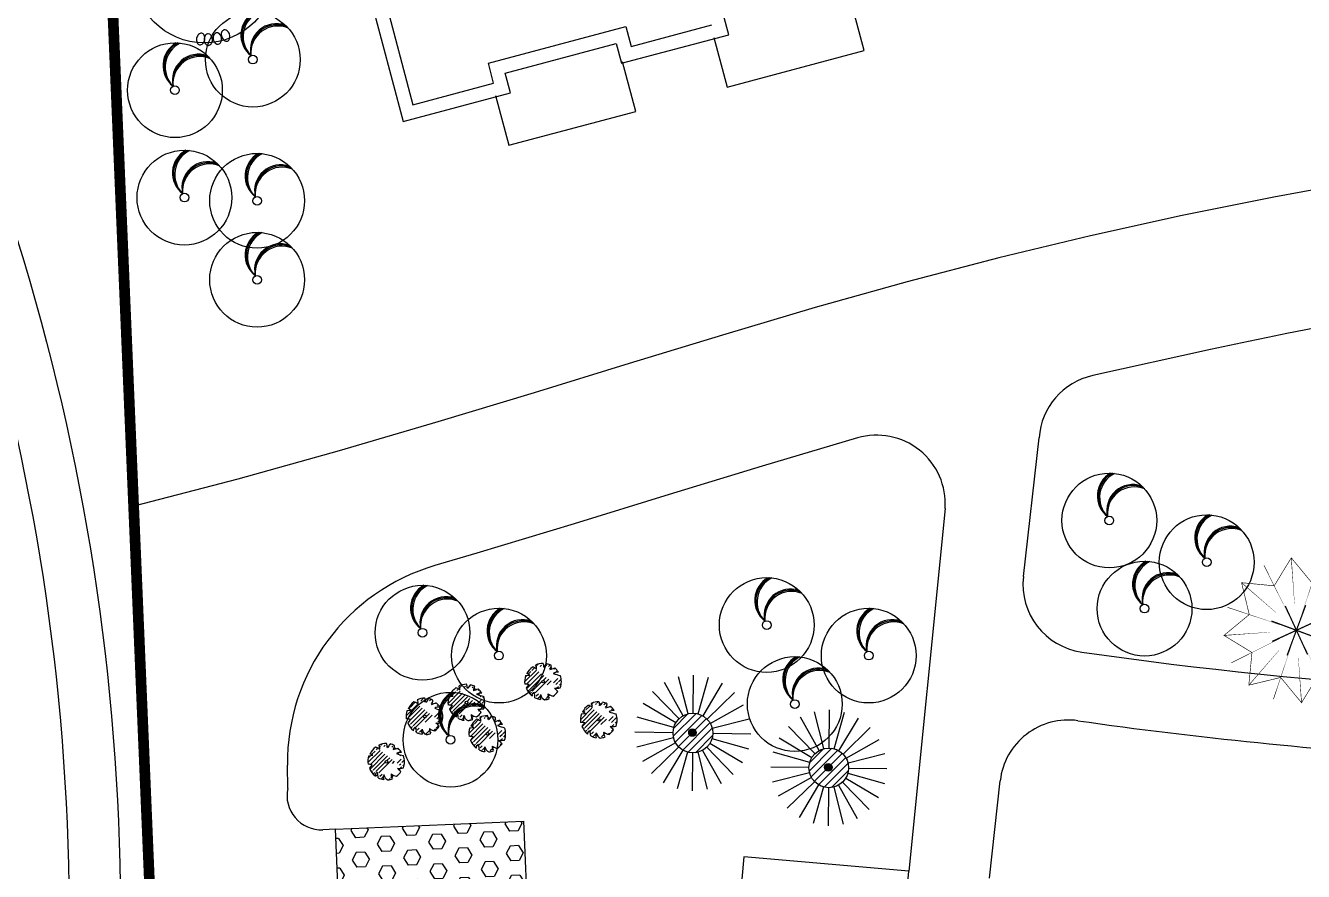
# Model space of a CAD drawing. Extents: x 116619 to 413619, y -387877 to -177877.
# Drawn here: x 141486 to 178821, y -285939 to -261234 of the extents above; entities that cross this region are included whole.
import ezdxf

# ---------------------------------------------------------------- set-up
doc = ezdxf.new("R2010")
doc.units = 0
doc.header["$LTSCALE"] = 35
doc.header["$MEASUREMENT"] = 0
doc.linetypes.add('DASH', pattern=[0.35, 0.25, -0.1])
doc.layers.get('0').update_dxf_attribs({"linetype": 'CONTINUOUS'})
for name, color, linetype in [('BALCONY', 6, 'CONTINUOUS'), ('CHE', 5, 'CONTINUOUS'), ('GUAN1', 22, 'CONTINUOUS'), ('JZ1', 7, 'CONTINUOUS'), ('LAYER1', 160, 'CONTINUOUS'), ('LVHUA', 94, 'CONTINUOUS'), ('YJ1', 7, 'CONTINUOUS'), ('围墙', 252, 'DASH'), ('新路', 21, 'CONTINUOUS'), ('树', 84, 'CONTINUOUS'), ('绿化', 84, 'CONTINUOUS')]:
    doc.layers.add(name, color=color, linetype=linetype)
doc.styles.add('DIM_FONT', font='SIMPLEX.shx', dxfattribs={"width": 0.8})

# ---------------------------------------------------------------- blocks, each defined once
blk = doc.blocks.new('A$C1C107019')
at = {"layer": 'CHE', "color": 84, "ltscale": 2}
for p, q in [((-2.888684370745978, -0.3835656034534622), (-2.900946525638574, -0.3068045988366066)), ((-2.461093010106197, -0.3152601985257206), (-2.473355164998793, -0.238499193908865)), ((-2.227600577680278, -0.4044891616395034), (-2.461114329940756, -0.315206870498514)), ((-2.033558492912562, -0.2469465933136235), (-2.227636101264579, -0.4045342893277848)), ((-2.033501649348182, -0.2469547936689196), (-2.045763804271701, -0.1701937889920373)), ((-1.605910288650193, -0.1786493887666438), (-1.618172443573712, -0.1018883841206843)), ((-1.372417856400716, -0.2678783517967531), (-1.605931608661194, -0.1785960606539447)), ((-1.178375771603896, -0.1103357836291252), (-1.372453379955914, -0.2679234796432866)), ((-1.178318927952205, -0.1103439838825579), (-1.190581082877543, -0.03358297923659848)), ((-3.743923935471685, -0.520168212668068), (-3.860537306158221, -0.6148562736379972)), ((-3.743867092198343, -0.5201764132416429), (-3.756129247121862, -0.4434154085647606)), ((-3.316275731500355, -0.4518710083248152), (-3.328537886423874, -0.3751100036806747)), ((-3.082783298961658, -0.5410999714858917), (-3.316297051222136, -0.4518176803449023)), ((-2.888741214192123, -0.3835574029544659), (-3.082818822542322, -0.5411450989668083)), ((-2.615791317964977, -0.7197096813524695), (-2.809868926313356, -0.8772973773648118)), ((-2.382242042207508, -0.808946844892489), (-2.615755794467987, -0.7196645537533186)), ((-1.760608596656311, -0.5830988716679713), (-1.954686205004691, -0.7406865676784946)), ((-1.915193217675551, -0.9875647551143629), (-1.954629361558545, -0.7406947679610312)), ((-1.527059320927947, -0.6723360350497387), (-1.760573073190244, -0.5830537439069303)), ((-1.487601856977562, -0.9192593502120872), (-1.527038000858738, -0.6723893630605744)), ((-0.9054258754040347, -0.4464880619962059), (-1.099503483756052, -0.6040757580085483)), ((-1.060010496279574, -0.8509539453280013), (-1.09944664016075, -0.6040839581746695)), ((-0.8457621298894082, -0.4692413526827295), (-0.9053903519106825, -0.44644293406418)), ((-3.470974039242719, -0.856320490993312), (-3.665051647594737, -1.013908187005654)), ((-3.625558660525712, -1.260786374685267), (-3.664994804406888, -1.013916387531935)), ((-3.237424763457966, -0.9455576547679811), (-3.470938515718444, -0.8562753636251728)), ((-3.197967299827724, -1.192480969770259), (-3.237403443708899, -0.9456109826187458)), ((-2.770375939071528, -1.124175564898906), (-2.809812082954522, -0.8773055777455738)), ((-2.342841421706908, -1.055861959704998), (-2.536919030057106, -1.213449655717341)), ((-2.342784578433566, -1.055870159971164), (-2.382220722312923, -0.8090001728160132)), ((-1.681700785456997, -1.076793718300905), (-1.915214537715656, -0.9875114271599159)), ((-1.487658700454631, -0.919251150033233), (-1.681736308806649, -1.076838846045575)), ((-0.826518064175616, -0.940182908458155), (-1.060031816436094, -0.8509006173153466)), ((-0.7769576408463763, -0.8999569765928754), (-0.8265535875543719, -0.9402280364065518)), ((-3.392066227985197, -1.350015338006415), (-3.625579980245675, -1.260733046863606)), ((-3.198024143013754, -1.192472769387678), (-3.392101751363953, -1.350060465401839)), ((-2.536883506707454, -1.213404528176397), (-2.770397258966113, -1.124122237035408)), ((-2.069891525507046, -1.39201423807026), (-2.263969133855426, -1.549601934084421)), ((-1.836342249953304, -1.481251401582995), (-2.069856002213783, -1.391969110442005)), ((-1.79688478600292, -1.728174716559806), (-1.836320929885915, -1.481304729404656)), ((-1.214708804254769, -1.255403428429418), (-1.408786412606787, -1.412991124443579)), ((-1.369293425304932, -1.659869311659349), (-1.408729569186107, -1.412999324506018)), ((-0.9811595287028467, -1.344640591711141), (-1.214673280963325, -1.255358300568332)), ((-0.9417020646069432, -1.591563906773445), (-0.9811382084881188, -1.344693919618294)), ((-3.546707692426935, -1.754473021317608), (-3.68706215614111, -1.700809509120518)), ((-3.507250228853081, -2.00139633613253), (-3.546686372734257, -1.754526348977379)), ((-2.925074246753866, -1.528625047740206), (-3.119151855105883, -1.686212743752549)), ((-3.079658868155093, -1.933090931217521), (-3.119095012036269, -1.686220944064189)), ((-2.691524971232866, -1.617862211414831), (-2.925038723493344, -1.528579920272023)), ((-2.652124350557642, -1.864777326109106), (-2.846201958906022, -2.022365022121448)), ((-2.652067507398897, -1.864785526344349), (-2.691503651281892, -1.617915539192836)), ((-2.224476146760935, -1.796480121416607), (-2.263912290640292, -1.549610134263276)), ((-1.990983714480535, -1.885709084821428), (-2.224497466741013, -1.796426793680439)), ((-1.796941629307184, -1.728166516468264), (-1.991019237657383, -1.885754212478787)), ((-1.135800993202793, -1.749098274991411), (-1.369314745463271, -1.659815983852241)), ((-0.9417589080567268, -1.591555706767394), (-1.135836516405107, -1.749143402779737)), ((-3.507307071806281, -2.001388135779052), (-3.623920442640156, -2.096076196850845)), ((-2.846166435672785, -2.022319894724205), (-3.079680187933263, -1.933037603583216)), ((-2.379174454357781, -2.200929604503472), (-2.57325206270616, -2.358517300517633)), ((-2.145625178920454, -2.290166768132622), (-2.379138931180933, -2.200884476993451)), ((-1.523991733105504, -2.06431879480624), (-1.718069341455703, -2.221906490818583)), ((-1.678576354330289, -2.468784678003431), (-1.718012498213284, -2.221914690851918)), ((-1.290442457730023, -2.153555958229845), (-1.523956209990502, -2.064273667090674)), ((-1.250984993632301, -2.400479273104793), (-1.290421137513476, -2.153609285949642)), ((-0.6688090118550463, -1.927707985136294), (-0.862886620205245, -2.085295681148637)), ((-0.8233936329343123, -2.332173868218888), (-0.862829776815488, -2.085303881063737)), ((-0.6091452664277313, -1.95046127598107), (-0.668773488709121, -1.927662857260657)), ((-3.234357175606419, -2.337540414146133), (-3.428434783956618, -2.495128110158475)), ((-3.388941797180451, -2.742006297577973), (-3.428377941061626, -2.495136310424641)), ((-3.000807900172731, -2.426777577964458), (-3.234321652433209, -2.33749528682165)), ((-2.961350436482462, -2.673700892661145), (-3.000786580363638, -2.426830905507813)), ((-2.533759075726266, -2.605395487789792), (-2.573195219609261, -2.358525500638279)), ((-2.300266643418581, -2.694624451371055), (-2.533780395679059, -2.605342160231885)), ((-2.1062245581561, -2.537081882843268), (-2.300302166508118, -2.69466957885561)), ((-2.106167715086485, -2.537090082860232), (-2.145603858967661, -2.290220095708719)), ((-1.445083922169943, -2.558013641541038), (-1.678597674430421, -2.468731350401868)), ((-1.251041836907461, -2.400471073171502), (-1.445119445255841, -2.558058769183845)), ((-0.5899012009776925, -2.42140283164008), (-0.8234149532381707, -2.332120540499091)), ((-0.540340777442907, -2.381176899818456), (-0.5899367240344873, -2.421447959513898)), ((-3.155449364727247, -2.831235261244728), (-3.388963116987725, -2.741952970105558)), ((-2.961407279406558, -2.673692692542318), (-3.155484887756757, -2.831280388552841)), ((-1.833274661958058, -2.873234161210348), (-2.027352270306437, -3.030821857222691)), ((-1.599725386668069, -2.962471324781291), (-1.833239138926729, -2.873189033640301)), ((-1.560267922657658, -3.209394639448874), (-1.599704066540653, -2.962524652297361)), ((-0.9780919407348847, -2.736623351540402), (-1.172169549086902, -2.894211047552744)), ((-1.13267656195967, -3.141089234548417), (-1.172112705840846, -2.894219247395085)), ((-0.7445426654157927, -2.825860514951273), (-0.9780564176762709, -2.736578223808465)), ((-0.7050852012616815, -3.072783829664331), (-0.7445213451428572, -2.825913842511)), ((-3.310090829225373, -3.235692944512266), (-3.450445292795848, -3.182029432373383)), ((-3.27063336550782, -3.482616259023416), (-3.310069509388995, -3.235746271870084)), ((-2.688457383206696, -3.009844970880295), (-2.882534991556895, -3.167432666892637)), ((-2.84304200481165, -3.414310854106589), (-2.882478148692826, -3.167440866955076)), ((-2.454908107974916, -3.099082134654964), (-2.688421860235394, -3.009799843513974)), ((-2.415507487006835, -3.345997249245556), (-2.609585095358852, -3.503584945257899)), ((-2.415450644053635, -3.346005449237055), (-2.45488678793663, -3.099135462083723)), ((-1.987859283413854, -3.277700044305675), (-2.02729542729503, -3.030830057152343)), ((-1.754366851224404, -3.36692900806338), (-1.987880603483063, -3.277646716922391)), ((-1.5603247657873, -3.20938643957561), (-1.75440237413568, -3.366974135589771)), ((-0.8991841299139196, -3.230318198189707), (-1.132697882174398, -3.141035907048717)), ((-0.7051420445059193, -3.072775629905664), (-0.899219652856118, -3.230363325919825)), ((-3.270690208257292, -3.482608058917322), (-3.387303579236686, -3.577296120103711)), ((-2.609549572473043, -3.503539817922501), (-2.843063324733521, -3.414257526779693)), ((-2.142557590837896, -3.682149527614456), (-2.336635199186276, -3.839737223626798)), ((-1.909008315720712, -3.771386691330918), (-2.14252206798119, -3.682104400188109)), ((-1.287374869556515, -3.54553871794451), (-1.481452477908533, -3.703126413955033)), ((-1.441959490985028, -3.950004600894317), (-1.481395634868022, -3.703134613742805)), ((-1.053825594472073, -3.634775881469977), (-1.287339346732551, -3.545493590330807)), ((-1.014368130287039, -3.881699195995679), (-1.053804274168215, -3.634829208840529)), ((-0.432192148276954, -3.408927908258192), (-0.6262697566271527, -3.566515604270535)), ((-0.5867767695890507, -3.813393791107956), (-0.6262129134702263, -3.566523803956443)), ((-0.3725284030242619, -3.431681199237573), (-0.432156625422067, -3.408882780455315)), ((-2.997740312057431, -3.818760337284402), (-3.19181792040763, -3.976348033294926)), ((-3.152324933835189, -4.223226220467041), (-3.191761077716365, -3.976356233313709)), ((-2.76419103697117, -3.907997501190039), (-2.997704789231648, -3.818715210049049)), ((-2.724733573139019, -4.154920815553851), (-2.764169717018376, -3.908050828400519)), ((-2.297142212381004, -4.086615410680679), (-2.336578356263999, -3.839745423527347)), ((-2.063649780218839, -4.175844374596636), (-2.297163532479317, -4.086562083455647)), ((-1.869607694608931, -4.018301805981537), (-2.063685302959129, -4.175889501993879)), ((-1.869550851741224, -4.018310005751118), (-1.908986995622399, -3.771440018599606)), ((-1.208467058968381, -4.039233564739334), (-1.441980811228859, -3.949951273598344)), ((-1.01442497332755, -3.881690996297039), (-1.208502581677749, -4.039278692307562)), ((-0.3532843377179233, -3.902622754878394), (-0.5867980899784015, -3.813340463737404)), ((-0.3037239140394377, -3.862396823114977), (-0.3533198604272911, -3.902667882668538)), ((-2.918832501471115, -4.312455184457576), (-3.152346253731594, -4.223172893316587)), ((-2.724790415886673, -4.154912615651483), (-2.918868024236872, -4.312500311663825)), ((-1.596657798378146, -4.354454084332247), (-1.790735406730164, -4.512041780344589)), ((-1.363108523466508, -4.443691248005052), (-1.596622275728805, -4.354408956864063)), ((-1.323651059312397, -4.690614562339761), (-1.363087203193572, -4.443744575188248)), ((-0.7414750771295076, -4.217843274691404), (-0.9355526854778873, -4.375430970705565)), ((-0.8960596986144083, -4.622309157441123), (-0.9354958424955839, -4.375439170285972)), ((-0.5079258022178692, -4.307080438145931), (-0.7414395544783474, -4.217798147004942)), ((-0.4684683379164198, -4.554003752553399), (-0.5079044817975955, -4.307133765400067)), ((-3.073473965969242, -4.716912867666906), (-3.213828429305067, -4.663249355615335)), ((-3.034016502162558, -4.963836181912484), (-3.073452646043734, -4.716966194760971)), ((-2.451840519659527, -4.491064894016745), (-2.645918128007906, -4.648652590029087)), ((-2.606425141466389, -4.895530776999294), (-2.645861285345745, -4.648660789844143)), ((-2.218291244716966, -4.580302057865993), (-2.451804996977444, -4.491019766725003)), ((-2.178890623428742, -4.827217172369274), (-2.37296823178076, -4.984804868381616)), ((-2.178833780708374, -4.827225372126122), (-2.218269924591368, -4.58035538497279)), ((-1.751242420068593, -4.758919967198381), (-1.790678563949768, -4.512049980045049)), ((-1.517749987966454, -4.84814893127259), (-1.751263740226932, -4.7588666401316)), ((-1.323707902178285, -4.69060636273025), (-1.517785510528483, -4.848194058742592)), ((-0.6625672667141771, -4.711538121415288), (-0.8960810189746553, -4.622255830274298)), ((-0.468525180927827, -4.553995553058485), (-0.6626027892780257, -4.711583249070827)), ((-3.034073344708304, -4.963827982055591), (-3.150686715860502, -5.058516043389318)), ((-2.372932709215092, -4.984759741075322), (-2.606446461475571, -4.895477449932514)), ((-1.905940727228881, -5.163369450765458), (-2.100018335580899, -5.32095714677962)), ((-1.672391452464581, -5.25260661448192), (-1.90590520472324, -5.16332432334093)), ((-1.050758005980242, -5.026758641097331), (-1.244835614328622, -5.184346337107854)), ((-1.205342627639766, -5.431224523785204), (-1.244778771520942, -5.184354536633691)), ((-0.817208731212304, -5.115995804681006), (-1.050722483474601, -5.026713513541836)), ((-0.7777512669417774, -5.362919118886566), (-0.8171874108229531, -5.116049131733234)), ((-0.1955752847279655, -4.890147831412833), (-0.3896528930781642, -5.047735527425175)), ((-0.350159906243789, -5.294613713998842), (-0.3895960501249647, -5.04774372684733)), ((-0.1359115396498964, -4.912901122521362), (-0.1955397622223245, -4.890102703680896)), ((-2.761123448479339, -5.299980260406301), (-2.955201056829537, -5.457567956420462)), ((-2.915708070489927, -5.704446143357927), (-2.955144214371103, -5.457576156206414)), ((-2.527574173742323, -5.389217424341041), (-2.761087926002801, -5.299935133200051)), ((-2.488116709793758, -5.636140738442919), (-2.527552853673114, -5.389270751289587)), ((-2.060525349035743, -5.567835333573385), (-2.099961492918737, -5.320965346418234)), ((-1.827032916989992, -5.657064297749457), (-2.060546669250471, -5.567782006610287)), ((-1.632990831030838, -5.499521729132539), (-1.827068439379218, -5.657109425144881)), ((-1.632933988395962, -5.499529928642005), (-1.672370132277138, -5.252659941490492)), ((-0.9718501957104309, -5.520453487892155), (-1.205363947972728, -5.431171196751166)), ((-0.7778081097785616, -5.362910919448041), (-0.9718857181305793, -5.520498615460383)), ((-0.1166674744599732, -5.383842678091241), (-0.3501812267204514, -5.294560386950252)), ((-0.06710705063596833, -5.343616746371481), (-0.1167029968783027, -5.383887805790437)), ((-2.682215638182242, -5.793675107608578), (-2.915729390442721, -5.704392816467589)), ((-2.488173552281296, -5.636132538804304), (-2.682251160631495, -5.793720234814828))]:
    blk.add_line(p, q, dxfattribs=at)
blk.add_lwpolyline([(-3.017049394009518, -5.895084751264221), (-3.884644559659137, -0.4639450339800533), (-0.9222047138755443, 0.009288692725021974), (-0.05460954822774511, -5.421851024544594)], close=True, dxfattribs=at)
blk = doc.blocks.new('U_B7ENH')
for radius in [1500, 137.499627233306]:
    blk.add_circle((0, 0), radius)
for centre, radius, start, end in [((447.2719736177314, 779.4948573568763), 826.1195642789266, 119.373353582441, 232.2456101213852), ((487.7636441149516, 757.096651881544), 834.4566440402853, 117.6013562728068, 229.1042179160959), ((544.6233809912264, 728.9224824745215), 852.6005496197787, 116.618063149671, 224.9727659142338), ((746.2906156206955, 312.6539231977549), 826.1195642789266, 70.15153792255175, 193.0347361383394), ((763.5049388050429, 269.7013672147223), 834.4566440402853, 67.81089831763747, 189.8933439330501), ((789.7502133433991, 211.9259480139845), 852.6005496197787, 67.22839121263785, 185.761891931188)]:
    blk.add_arc(centre, radius, start, end)
at = {"style": 'DIM_FONT', "width": 0.8, "flags": 9}
for tag in ['YSIZE', 'XSIZE']:
    blk.add_attdef(tag, (0, 0), '', height=0.5, dxfattribs=at)
blk = doc.blocks.new('U_B7RQU')
blk.add_blockref('U_B7ENH', (0, 0))
at = {"width": 0.8, "flags": 9}
for tag in ['YSIZE', 'XSIZE']:
    blk.add_attdef(tag, (0, 0), '', height=0.5, dxfattribs=at)
blk = doc.blocks.new('U_B7ZVJ')
blk.add_blockref('U_B7RQU', (0, 0))
at = {"flags": 9}
for tag in ['YSIZE', 'XSIZE']:
    blk.add_attdef(tag, (0, 0), '', height=0.5, dxfattribs=at)
blk = doc.blocks.new('A$C141A55DA')
at = {"layer": 'GUAN1', "xscale": 0.0009225216, "yscale": 0.0009225216, "zscale": 0.0009225216}
blk.add_blockref('U_B7ZVJ', (1.383772276687523, 1.383787750302872), dxfattribs=at)
blk = doc.blocks.new('U_B4XXC')
for points in [[(1003.787733906674, 1005.714152751907, 0.0713746027972408), (1030.970104964674, 1046.760874501053, 0.08284464075124176), (1042.594126813816, 1087.629651351746, 0.1067532575587119), (1038.503062867414, 1128.034755923551, 0.1332187440838904), (1020.597837288793, 1155.454414118309, 0.1332187440838878), (991.2910987572013, 1170.067758539733, 0.1067532575587263), (950.6839934134787, 1169.457614887673, 0.08284464075123228), (911.4341262856269, 1153.184239833092, 0.0713746027972316), (873.8071767324, 1121.436368565783, 0.07137460279722371), (846.6248056744007, 1080.38964681664, 0.08284464075122727), (835.0007838252586, 1039.520869965942, 0.1067532575587124), (839.0918477716623, 999.1157653941391), (856.9970733502832, 971.696107199381, 0.1332187440838982), (886.3038118818768, 957.0827627779563, 0.1067532575587272), (926.9109172255958, 957.6929064300148, 0.08284464075123676), (966.1607843534493, 973.9662814845997, 0.07137460279723291)], [(-1134.582052350563, 839.2805083071398, 0.0713746027972408), (-1176.219118648552, 865.5496798354397, 0.08284464075124176), (-1217.334657584299, 876.2682274630079, 0.1067532575587119), (-1257.639549748974, 871.2857634876218, 0.1332187440838904), (-1284.657059818406, 852.7793076360413, 0.1332187440838878), (-1298.619563105562, 823.1569636961285, 0.1067532575587263), (-1297.112708875684, 782.5732394953811, 0.08284464075123228), (-1279.976420323717, 743.6923647639032, 0.0713746027972316), (-1247.405254466537, 706.7757855969394, 0.07137460279722371), (-1205.768188168549, 680.5066140686376, 0.08284464075122727), (-1164.652649232799, 669.7880664410732, 0.1067532575587124), (-1124.347757068128, 674.7705304164574), (-1097.330246998692, 693.276986268038, 0.1332187440838982), (-1083.367743711537, 722.8993302079543, 0.1067532575587272), (-1084.874597941414, 763.4830544086981, 0.08284464075123676), (-1102.010886493385, 802.363929140176, 0.07137460279723291)], [(1134.831498094534, 876.9627842495029, 0.0713746027972408), (1168.136137769494, 913.2190339012213, 0.08284464075124176), (1186.048377219553, 951.7485872739871, 0.1067532575587119), (1188.368457652326, 992.2939508370073, 0.1332187440838904), (1175.002560413252, 1022.190230698105, 0.1332187440838878), (1148.36145389229, 1041.234552735847, 0.1067532575587263), (1108.164537353268, 1047.023955159855, 0.08284464075123228), (1066.842399230927, 1037.131750844377, 0.0713746027972316), (1024.68711546594, 1011.702501673784, 0.07137460279722371), (991.3824757909806, 975.4462520220677, 0.08284464075122727), (973.4702363409197, 936.9166986492983, 0.1067532575587124), (971.150155908148, 896.3713350862799), (984.5160531472229, 866.4750552251808, 0.1332187440838982), (1011.157159668184, 847.4307331874388, 0.1067532575587272), (1051.354076207203, 841.6413307634302, 0.08284464075123676), (1092.676214329549, 851.5335350789101, 0.07137460279723291)], [(1241.484516002713, 716.4081185141913, 0.0713746027972408), (1279.468416138096, 747.7280481627695, 0.08284464075124176), (1302.52014153643, 783.4210833570614, 0.1067532575587119), (1310.406350139176, 823.2597203009373, 0.1332187440838904), (1301.288546644209, 854.7128666930821, 0.1332187440838878), (1277.526529975998, 877.2473141546488, 0.1067532575587263), (1238.511182910561, 888.521708729777, 0.08284464075123228), (1196.219994767163, 884.4192447578771, 0.0713746027972316), (1150.962178600632, 865.0428483301821, 0.07137460279722371), (1112.978278465251, 833.7229186816057, 0.08284464075122727), (1089.926553066913, 798.0298834873101, 0.1067532575587124), (1082.040344464171, 758.1912465434343), (1091.158147959137, 726.7381001512895, 0.1332187440838982), (1114.920164627349, 704.2036526897227, 0.1067532575587272), (1153.935511692782, 692.9292581145946, 0.08284464075123676), (1196.226699836183, 697.0317220864981, 0.07137460279723291)], [(-1326.887798380869, 544.3115142398674, 0.0713746027972408), (-1374.938951462687, 555.0260534364097, 0.08284464075124176), (-1417.262643205, 551.2737311524488, 0.1067532575587119), (-1453.535998272639, 533.0102979645435, 0.1332187440838904), (-1472.74398749146, 506.4869514805832, 0.1332187440838878), (-1475.916300913515, 473.8929154296329, 0.1067532575587263), (-1460.831612215927, 436.1866633410318, 0.08284464075123228), (-1431.603642918128, 405.3467441461344, 0.0713746027972316), (-1388.503625254736, 381.5538220872113, 0.07137460279722371), (-1340.452472172919, 370.8392828906672, 0.08284464075122727), (-1298.128780430601, 374.5916051746299, 0.1067532575587124), (-1261.855425362966, 392.8550383625352), (-1242.647436144141, 419.3783848464955, 0.1332187440838982), (-1239.475122722086, 451.9724208974458, 0.1067532575587272), (-1254.559811419673, 489.6786729860432, 0.08284464075123676), (-1283.787780717477, 520.5185921809443, 0.07137460279723291)], [(-1241.169888112059, 716.9530700062824, 0.0713746027972408), (-1287.285692900161, 734.1881276340464, 0.08284464075124176), (-1329.722630815757, 736.3049898329209, 0.1067532575587119), (-1368.167006762671, 723.2153283505031, 0.1332187440838904), (-1390.847328819737, 699.5925057010754, 0.1332187440838878), (-1398.481724447593, 667.7467718904718, 0.1067532575587263), (-1388.737963029225, 628.3212929067722, 0.08284464075123228), (-1364.03953093975, 593.7472816043137, 0.0713746027972316), (-1324.630171316303, 564.2410612981384, 0.07137460279722371), (-1278.514366528203, 547.0060036703762, 0.08284464075122727), (-1236.077428612602, 544.8891414714999, 0.1067532575587124), (-1197.633052665689, 557.9788029539195), (-1174.952730608624, 581.6016256033472, 0.1332187440838982), (-1167.318334980768, 613.4473594139508, 0.1067532575587272), (-1177.062096399133, 652.8728383976468, 0.08284464075123676), (-1201.760528488614, 687.4468497001071, 0.07137460279723291)], [(1294.12926727038, 562.9366258599039, 0.0713746027972408), (1337.697570299255, 585.8607972488699, 0.08284464075124176), (1367.537874304275, 616.1086246437299, 0.1067532575587119), (1383.375380010488, 653.5049171428236, 0.1332187440838904), (1380.85707414372, 686.1559951357449, 0.1332187440838878), (1362.184623415693, 713.0590496528021, 0.1067532575587263), (1326.284660162726, 732.0459377103016, 0.08284464075123228), (1284.044690647923, 736.6459138634564, 0.0713746027972316), (1235.788412339922, 726.8967463837434, 0.07137460279722371), (1192.220109311047, 703.9725749947811, 0.08284464075122727), (1162.379805306029, 673.7247475999156, 0.1067532575587124), (1146.542299599816, 636.3284551008255), (1149.060605466582, 603.6773771079006, 0.1332187440838982), (1167.733056194613, 576.7743225908434, 0.1067532575587272), (1203.633019447576, 557.7874345333457, 0.08284464075123676), (1245.872988962381, 553.1874583801928, 0.07137460279723291)], [(-1372.867872182032, 366.4486011944409, 0.0713746027972408), (-1422.006561487864, 369.4658641911901, 0.08284464075124176), (-1463.211971386732, 359.0981739813469, 0.1067532575587119), (-1496.158286415281, 335.3526563893538, 0.1332187440838904), (-1510.951794185716, 306.1364470803983, 0.1332187440838878), (-1508.953952423126, 273.4493947992596, 0.1067532575587263), (-1488.121999848623, 238.5876818234738, 0.08284464075123228), (-1454.403910082117, 212.7329873228809, 0.0713746027972316), (-1408.095972271936, 196.0210287765258, 0.07137460279722371), (-1358.957282966108, 193.0037657797748, 0.08284464075122727), (-1317.751873067235, 203.3714559896216, 0.1067532575587124), (-1284.805558038688, 227.1169735816147), (-1270.012050268253, 256.3331828905702, 0.1332187440838982), (-1272.009892030845, 289.0202351717107, 0.1067532575587272), (-1292.841844605344, 323.8819481474929, 0.08284464075123676), (-1326.559934371853, 349.7366426480858, 0.07137460279723291)], [(-159.5472149198195, -1402.217134167045, 0.0713746027972408), (-161.4784516507025, -1451.410477084311, 0.08284464075124176), (-150.2032167199777, -1492.376852106739, 0.1067532575587119), (-125.7358302615157, -1524.790680630447, 0.1332187440838904), (-96.20001432531535, -1538.935302771788, 0.1332187440838878), (-63.56506031013123, -1536.216013348931, 0.1067532575587263), (-29.17195128704225, -1514.619177205685, 0.08284464075123228), (-4.068270324205514, -1480.338278627361, 0.0713746027972316), (11.61684212661385, -1433.672531980685, 0.07137460279722371), (13.54807885750051, -1384.47918906342, 0.08284464075122727), (2.272843926770292, -1343.512814040991, 0.1067532575587124), (-22.19454253168988, -1311.098985517284), (-51.73035846789207, -1296.95436337594, 0.1332187440838982), (-84.3653124830762, -1299.6736527988, 0.1067532575587272), (-118.7584215061634, -1321.270488942045, 0.08284464075123676), (-143.8621024689983, -1355.55138752037, 0.07137460279723291)], [(-0.3146278906551743, -1433.361188520475, 0.0713746027972408), (7.817276762063557, -1481.916175796817, 0.08284464075124176), (27.20248927932516, -1519.726073189983, 0.1067532575587119), (57.76065662349356, -1546.475048651442, 0.1332187440838904), (89.55878217552527, -1554.305372394159, 0.1332187440838878), (120.9551944715931, -1544.994086045122, 0.1067532575587263), (150.2267801186626, -1516.843001636551, 0.08284464075123228), (167.8195361725848, -1478.166526362192, 0.0713746027972316), (173.6679927156692, -1429.283909628322, 0.07137460279722371), (165.5360880629523, -1380.728922351983, 0.08284464075122727), (146.1508755456889, -1342.919024958811, 0.1067532575587124), (115.5927082015187, -1316.170049497356), (83.79458264948698, -1308.339725754638, 0.1332187440838982), (52.3981703534173, -1317.651012103675, 0.1067532575587272), (23.12658470635142, -1345.802096512243, 0.08284464075123676), (5.533828652429293, -1384.478571786608, 0.07137460279723291)], [(192.0563002863328, -1421.274298489372, 0.0713746027972408), (206.8028136931916, -1468.245087337633, 0.08284464075124176), (231.2142659854453, -1503.022318426437, 0.1067532575587119), (265.1675406203103, -1525.304248801552, 0.1332187440838904), (297.7414270782065, -1528.67718217869, 0.1332187440838878), (327.5548470212252, -1515.12746816548, 0.1067532575587263), (352.6670748626584, -1483.210618500889, 0.08284464075123228), (364.7612436871987, -1442.478494990513, 0.0713746027972316), (363.8165097887941, -1393.256323760997, 0.07137460279722371), (349.069996381937, -1346.285534912736, 0.08284464075122727), (324.6585440896797, -1311.508303823929, 0.1067532575587124), (290.7052694548165, -1289.226373448816), (258.1313829969185, -1285.853440071678, 0.1332187440838982), (228.3179630539016, -1299.403154084886, 0.1067532575587272), (203.2057352124684, -1331.320003749475, 0.08284464075123676), (191.1115663879282, -1372.052127259856, 0.07137460279723291)], [(369.0801382753561, -1372.16275394635, 0.0713746027972408), (391.0364565231885, -1416.226738692245, 0.08284464075124176), (420.6178445729147, -1446.727825333094, 0.1067532575587119), (457.6552235478648, -1463.387412312905, 0.1332187440838904), (490.3539568969227, -1461.590861198708, 0.1332187440838878), (517.6628536659227, -1443.517153338994, 0.1067532575587263), (537.4380064351426, -1408.045296711149, 0.08284464075123228), (542.9697837964886, -1365.917227155975, 0.0713746027972316), (534.2887955395345, -1317.45739734231, 0.07137460279722371), (512.3324772917058, -1273.393412596417, 0.08284464075122727), (482.7510892419741, -1242.892325955565, 0.1067532575587124), (445.7137102670258, -1226.232738975756), (413.0149769179679, -1228.029290089954, 0.1332187440838982), (385.7060801489661, -1246.10299794967, 0.1067532575587272), (365.9309273797462, -1281.57485457751, 0.08284464075123676), (360.399150018402, -1323.702924132687, 0.07137460279723291)]]:
    blk.add_lwpolyline(points, format="xyb", close=True)
for radius in [1500, 137.499627233306]:
    blk.add_circle((0, 0), radius)
at = {"style": 'DIM_FONT', "width": 0.8, "flags": 9}
for tag in ['YSIZE', 'XSIZE']:
    blk.add_attdef(tag, (0, 0), '', height=0.5, dxfattribs=at)
blk = doc.blocks.new('U_B1YVE')
blk.add_blockref('U_B4XXC', (0, 0))
at = {"width": 0.8, "flags": 9}
for tag in ['YSIZE', 'XSIZE']:
    blk.add_attdef(tag, (0, 0), '', height=0.5, dxfattribs=at)
blk = doc.blocks.new('A$C246C549A')
at = {"layer": 'GUAN1', "xscale": 0.0013824, "yscale": 0.0013824, "zscale": 0.0013824}
blk.add_blockref('U_B1YVE', (2.088743699479892, 2.148681686085183), dxfattribs=at)
blk = doc.blocks.new('U_B25CDF')
at = {"layer": 'LAYER1'}
blk.add_hatch(color=106, dxfattribs=at).paths.add_polyline_path([(-85.3373727623507, 85.33737276235479, 1), (85.3373727623507, 85.33737276235479, 1)])
at = {"layer": 'LAYER1', "color": 106}
for p, q in [((-436.2054784544416, 2.685284901192063), (82.65208786117364, 521.5428512168)), ((-427.2868535395355, 188.3806051127322), (-103.043232350381, 512.6242263018939)), ((-392.8519835574662, -130.737915498481), (216.0752882608322, 478.1893563198246)), ((-222.4375356232886, -313.8768581575714), (399.2142309199226, 307.7749083856324)), ((60.34263496890344, 145.680007731251), (320.1061037395157, 405.4434765018668)), ((-320.1061037395157, -234.7687309771572), (-60.34263496890344, 24.99473779345863)), ((-97.3264636998465, -365.5424815307633), (450.8798542931145, 182.6638364622049)), ((70.15900757136478, -374.833705556186), (460.1710783185445, 15.17836519099365))]:
    blk.add_line(p, q, dxfattribs=at)
for points in [[(-210.2121673132024, 469.5046151041606), (-634.6368078174091, 1227.576007922369)], [(-100.3765817808053, 513.3097728604189), (-314.1359893485169, 1355.399689527709)], [(17.0540560315676, 527.1947646960471), (28.52723177195367, 1395.916169010947)], [(134.077042220295, 510.2133513635345), (370.0009233023775, 1346.364315251951)], [(242.7174536662496, 463.5227881183673), (687.0142174769317, 1210.121005196124)], [(-304.9675869234998, 398.764540536984), (-911.1336225087252, 1021.156096857754)], [(335.5716258661305, 390.3049596858764), (957.9631821868497, 996.4709952710546)], [(-378.1854153559798, 305.9103683371068), (-1124.78363243381, 750.2071321478288)], [(406.3117004333435, 295.5495400755608), (1164.383093251483, 719.9741805797239)], [(-424.8759786011578, 197.2699568911776), (-1261.026942489651, 433.1938379732746)], [(450.1168581895763, 185.7139545431128), (1292.206774856808, 399.4733621108171)], [(-441.8573919336814, 80.24697070245747), (-1310.578796248632, 91.72014644285082)], [(464.0018500252081, 68.28331673075445), (1332.72325434005, 56.81014099037566)], [(-427.9724000980532, -37.18366710990085), (-1270.06231676539, -250.9430746776343)], [(-384.1672423418313, -147.0192526422907), (-1142.238635160062, -571.443893146512)], [(-313.4271677746729, -241.7746722526063), (-935.8187240954248, -847.9407078378135)], [(327.112045014961, -250.2342531038303), (933.2780806001429, -872.6258094245568)], [(400.3298734474774, -157.3800809039385), (1146.928090525242, -601.6768447146169)], [(447.020436692681, -48.7396694579802), (1283.171400581068, -284.6635505400627)], [(-220.5729955747956, -314.9925006850972), (-664.869759385514, -1061.590717762927)], [(-111.9325841288701, -361.6830639302934), (-347.8564652109744, -1197.834027818753)], [(5.090402059853659, -378.6644772628351), (-6.382773680521495, -1247.385881577735)], [(122.5210398722265, -364.7794854272215), (336.2804474399345, -1206.869402094497)], [(232.3566254046527, -320.9743276710069), (656.7812659088268, -1079.045720489157)]]:
    blk.add_lwpolyline(points, dxfattribs=at)
for centre, radius in [((11.07222904576338, 74.26514371660596), 452.9691201557486), ((0, 85.33737276235479), 85.3373727623507)]:
    blk.add_circle(centre, radius, dxfattribs=at)
at = {"flags": 9}
for tag in ['YSIZE', 'XSIZE']:
    blk.add_attdef(tag, (0, 0), '', height=0.5, dxfattribs=at)
blk = doc.blocks.new('ZIWEI')
h = blk.add_hatch()
h.set_pattern_fill('ANSI31', color=256, scale=700, style=0)
h.set_pattern_definition([(45, (-14305.15479666414, -15521.72558498852), (-61.8718433538229, 61.87184335382291), [])])
edge = h.paths.add_edge_path(flags=16)
edge.add_arc((-3.124356323995016, 3.122764844410995), 38.19129419894237, 0, 360)
edge = h.paths.add_edge_path()
edge.add_line((-515.1862775585669, 179.497036884386), (-397.3273588397005, 192.8007087845654))
edge.add_line((-397.3273588397005, 192.8007087845654), (-484.1707726325494, 239.3635604351966))
edge.add_arc((-355.5003343913286, 207.8080208276788), 224.403476599897, 48.5203254456983, 80.51513420599325)
edge.add_arc((-325.4140871285308, 399.2104523212729), 130.0053747879539, 343.6554930631364, 399.759999052217)
edge.add_arc((-174.7510699382728, 449.0992219469845), 193.0394698033984, 352.0774890396579, 386.6128437567361)
edge.add_arc((-84.56230609322301, 589.4586796650692), 201.8433641199807, 304.1868289016925, 338.5411029521464)
edge.add_arc((79.86628706235024, 476.3367862375235), 153.6894522377071, 315.8453936709736, 359.7650517005484)
edge.add_arc((-244.3907489811299, 1929.23720569768), 1632.167053856146, 285.4397484795938, 290.7099380494143)
edge.add_arc((411.9486994804647, 44.08673669176824), 233.5512010930507, 83.53226198880667, 121.6543979234022)
edge.add_arc((-4.509560895889081, -499.5216754744943), 586.7160784787773, 134.7781732768324, 147.3314664882382)
edge.add_arc((-250.9462972172714, -395.6289919717128), 87.2136964104515, 97.74104035208522, 188.8107453020594)
edge.add_arc((-1350.450460115571, -519.14793294827), 1107.830682670651, 2.946463605808077, 10.92381386573493)
edge.add_arc((124.9841737184488, -442.2467953651558), 220.2945284226358, 160.600850515773, 199.3991494842191)
edge.add_arc((100.2743666530096, -356.5412966543881), 177.912621491226, 186.1911535261988, 248.4951689965226)
edge.add_arc((295.5747862085336, -375.7284358642501), 163.4501424661077, 170.6313753688686, 220.6278158106918)
edge.add_arc((325.3933213488563, -117.6562043841968), 300.1513038858919, 230.4582328344403, 263.1092801234542)
edge.add_arc((-0.1343107446045906, -630.5382491610344), 545.230109940777, 39.65358745448385, 53.99299145650343)
edge.add_arc((357.6164668545061, 465.0542429203251), 655.5885988104213, 266.7454952844627, 282.0146256256703)
edge.add_arc((-8.366491272492567, 3.426213290907981), 526.717709094641, 126.0750832653475, 153.6245397522663)
edge.add_arc((-8.366491272492567, 3.426213290907981), 532.1830287655648, 89.33214789761615, 114.3856376375889)
edge.add_arc((-8.366491272492567, 3.426213290907981), 530.635912621629, 62.87665481919286, 77.70213155929174)
edge.add_arc((-8.366491272492567, 3.426213290907981), 523.3081512775127, 31.40983736236552, 49.47524964655826)
edge.add_arc((-8.366491272492567, 3.426213290907981), 533.5852264281983, 340.3307323359838, 379.4299658611113)
edge.add_arc((-8.366491272492567, 3.426213290907981), 514.0723757636953, 305.3940385052633, 326.2463764496025)
edge.add_arc((-8.366491272492567, 3.426213290907981), 527.2859582375127, 274.7236248562025, 290.327701486811)
edge.add_arc((-8.366491272492567, 3.426213290907981), 521.8934893924253, 243.1498330697507, 261.8356210533511)
edge.add_arc((-8.366491272492567, 3.426213290907981), 524.2458075739542, 200.8102967799917, 231.4391627845076)
edge.add_arc((-8.366491272492567, 3.426213290907981), 536.5325998408181, 160.8426086360242, 187.2750049578882)
edge.add_arc((-610.1709703373417, -941.8811506774291), 880.120823157168, 77.37282204331454, 85.464893159638)
edge.add_arc((958.8282334270953, 2090.854452699206), 1965.482605593802, 250.0864889084941, 256.3451059776773)
for p, q in [((-515.1862775585669, 179.497036884386), (-397.3273588397005, 192.8007087845654)), ((-484.1707726325494, 239.3635604351966), (-484.1707726325494, 239.3635604351966)), ((-397.3273588397005, 192.8007087845654), (-484.1707726325494, 239.3635604351966))]:
    blk.add_line(p, q)
blk.add_circle((-3.124356323995016, 3.122764844410995), 38.19129419894237)
for centre, radius, start, end in [((-8.366491272492567, 3.426213290907981), 526.717709094641, 126.0750832653475, 153.6245397522663), ((-355.5003343913286, 207.8080208276788), 224.403476599897, 48.5203254456983, 80.51513420599325), ((-8.366491272492567, 3.426213290907981), 532.1830287655648, 89.33214789761615, 114.3856376375889), ((-325.4140871285308, 399.2104523212729), 130.0053747879539, 343.6554930631364, 39.75999905221702), ((-174.7510699382728, 449.0992219469845), 193.0394698033984, 352.0774890396579, 26.61284375673618), ((-84.56230609322301, 589.4586796650692), 201.8433641199807, 304.1868289016925, 338.5411029521464), ((-8.366491272492567, 3.426213290907981), 530.635912621629, 62.87665481919286, 77.70213155929174), ((79.86628706235024, 476.3367862375235), 153.6894522377071, 315.8453936709736, 359.7650517005484), ((-244.3907489811299, 1929.23720569768), 1632.167053856146, 285.4397484795938, 290.7099380494143), ((-8.366491272492567, 3.426213290907981), 523.3081512775127, 31.40983736236552, 49.47524964655826), ((-8.366491272492567, 3.426213290907981), 536.5325998408181, 160.8426086360242, 187.2750049578882), ((411.9486994804647, 44.08673669176824), 233.5512010930507, 83.53226198880667, 121.6543979234022), ((958.8282334270953, 2090.854452699206), 1965.482605593802, 250.0864889084941, 256.3451059776773), ((-8.366491272492567, 3.426213290907981), 533.5852264281983, 340.3307323359838, 19.42996586111129), ((-610.1709703373417, -941.8811506774291), 880.120823157168, 77.37282204331454, 85.464893159638), ((-4.509560895889081, -499.5216754744943), 586.7160784787773, 134.7781732768324, 147.3314664882382), ((-8.366491272492567, 3.426213290907981), 524.2458075739542, 200.8102967799917, 231.4391627845076), ((-250.9462972172714, -395.6289919717128), 87.2136964104515, 97.74104035208522, 188.8107453020594), ((-1350.450460115571, -519.14793294827), 1107.830682670651, 2.946463605808077, 10.92381386573493), ((124.9841737184488, -442.2467953651558), 220.2945284226358, 160.600850515773, 199.3991494842191), ((295.5747862085336, -375.7284358642501), 163.4501424661077, 170.6313753688686, 220.6278158106918), ((325.3933213488563, -117.6562043841968), 300.1513038858919, 230.4582328344403, 263.1092801234542), ((-8.366491272492567, 3.426213290907981), 514.0723757636953, 305.3940385052633, 326.2463764496025), ((357.6164668545061, 465.0542429203251), 655.5885988104213, 266.7454952844627, 282.0146256256703), ((-0.1343107446045906, -630.5382491610344), 545.230109940777, 39.65358745448385, 53.99299145650343), ((-8.366491272492567, 3.426213290907981), 521.8934893924253, 243.1498330697507, 261.8356210533511), ((100.2743666530096, -356.5412966543881), 177.912621491226, 186.1911535261988, 248.4951689965226), ((-8.366491272492567, 3.426213290907981), 527.2859582375127, 274.7236248562025, 290.327701486811)]:
    blk.add_arc(centre, radius, start, end)
blk = doc.blocks.new('A$C279C5B78')
at = {"layer": 'LVHUA', "xscale": 0.002507716049382716, "yscale": 0.002507716049382716, "zscale": 0.002507716049382716, "rotation": 0.08819500577114782}
blk.add_blockref('ZIWEI', (1.364007605556253, 1.309058238708531), dxfattribs=at)
blk = doc.blocks.new('U_B19BKZ')
at = {"layer": 'LAYER1', "color": 96}
for points, const_width in [([(-772.4446260187688, -890.3892816192529), (-721.4080333997263, -360.5802924441523), (-1175.801132078006, -83.39946577957016), (-765.0812823691122, 255.1437424701144), (-890.3892816195075, 772.4446260193217), (-360.580292444396, 721.4080334002647), (-83.39946577984665, 1175.801132078574), (255.1437424698815, 765.0812823696469), (772.4446260190598, 890.3892816200532), (721.4080334000028, 360.5802924449526), (1175.801132078297, 83.39946578039962), (765.0812823694105, -255.1437424693286), (890.3892816198058, -772.4446260185068), (360.5802924447053, -721.4080333994643), (83.39946578014496, -1175.801132077759), (-255.1437424695869, -765.0812823688757), (-772.4446260187688, -890.3892816192529)], 10), ([(151.0421980839528, 407.1371824089292), (1.455191522836685e-10, 3.92901711165905e-10)], 20), ([(-181.0865000437298, 394.6924250650336), (1.455191522836685e-10, 3.92901711165905e-10)], 20), ([(-407.1371824083908, 151.0421980841929), (1.455191522836685e-10, 3.92901711165905e-10)], 20), ([(-394.6924250644952, -181.086500043486), (1.455191522836685e-10, 3.92901711165905e-10)], 20), ([(-151.0421980836691, -407.137182408158), (1.455191522836685e-10, 3.92901711165905e-10)], 20), ([(394.6924250647862, 181.0865000442718), (1.455191522836685e-10, 3.92901711165905e-10)], 20), ([(407.1371824086818, -151.0421980834071), (1.455191522836685e-10, 3.92901711165905e-10)], 20), ([(181.0865000440208, -394.6924250642478), (1.455191522836685e-10, 3.92901711165905e-10)], 20)]:
    blk.add_lwpolyline(points, dxfattribs=dict(at, const_width=const_width))
for points in [[(1.527951098978519e-10, 4.220055416226387e-10, 0, 10, 0), (-527.0106724587968, 1054.383006408927, 10, 10, 0)], [(-30.72423353833801, 433.1633091287367, 3.683984453754672, 10, 0), (-83.39946577984665, 1175.801132078574, 10, 10, 0)], [(1.600710675120354e-10, 4.074536263942719e-10, 0, 10, 0), (372.9085535460763, 1118.214194053115, 10, 10, 0)], [(284.5673993641758, 328.0180271280842, 3.683984453754907, 10, 0), (772.4446260190598, 890.3892816200532, 10, 10, 0)], [(-328.0180271275312, 284.5673993644305, 3.683984453754849, 10, 0), (-890.3892816195075, 772.4446260193217, 10, 10, 0)], [(1.600710675120354e-10, 4.074536263942719e-10, 0, 10, 0), (1054.383006408665, 527.0106724593497, 10, 10, 0)], [(1.382431946694851e-10, 4.074536263942719e-10, 0, 10, 0), (-1118.214194052569, 372.9085535463091, 10, 10, 0)], [(1.309672370553017e-10, 4.074536263942719e-10, 0, 10, 0), (-1054.38300640836, -527.0106724585348, 10, 10, 0)], [(1.309672370553017e-10, 3.92901711165905e-10, 0, 9.999999999999998, 0), (-372.9085535457707, -1118.214194052314, 9.999999999999998, 9.999999999999998, 0)], [(1.527951098978519e-10, 3.92901711165905e-10, 0, 10, 0), (1118.21419405286, -372.9085535455233, 10, 10, 0)], [(1.527951098978519e-10, 3.92901711165905e-10, 0, 10, 0), (527.0106724590951, -1054.383006408098, 10, 10, 0)], [(433.1633091284966, 30.72423353888735, 3.683984453754978, 10, 0), (1175.801132078297, 83.39946578039962, 10, 10, 0)], [(-433.1633091282056, -30.72423353805789, 3.683984453754978, 10, 0), (-1175.801132078006, -83.39946577957016, 10, 10, 0)], [(-284.5673993638957, -328.0180271272984, 3.68398445375506, 10, 0), (-772.4446260187688, -890.3892816192529, 10, 10, 0)], [(328.0180271278441, -284.5673993636301, 3.683984453755023, 10, 0), (890.3892816198058, -772.4446260185068, 10, 10, 0)], [(30.72423353863633, -433.1633091279509, 3.683984453754921, 10, 0), (83.39946578014496, -1175.801132077759, 10, 10, 0)]]:
    blk.add_lwpolyline(points, format="xyseb", dxfattribs=at)
at = {"flags": 9}
for tag in ['YSIZE', 'XSIZE']:
    blk.add_attdef(tag, (0, 0), '', height=0.5, dxfattribs=at)
blk = doc.blocks.new('A$C225B288B')
at = {"layer": 'LAYER1', "xscale": 0.0018, "yscale": 0.0018, "zscale": 0.0018}
blk.add_blockref('U_B19BKZ', (2.13191879975966, 2.131932793479791), dxfattribs=at)

msp = doc.modelspace()

# ---------------------------------------------------------------- hatches: boundary and pattern name
at = {"layer": 'LAYER1'}
msp.add_hatch(color=106, dxfattribs=at).paths.add_polyline_path([(160859.7777665148, -281882.4569801881, 1), (161078.2414407864, -281882.4569801881, 1)])

# ---------------------------------------------------------------- linework, layer by layer
for p, q in [((151722.6570954099, -259486.3847710993), (152804.0004400387, -263544.7953677382)), ((151439.1268809214, -259975.8851464596), (152520.4702255502, -264034.2957430985)), ((162028.7464805618, -261500.8627642598), (161875.6062466875, -260926.1091940161)), ((155007.2661183849, -262336.8134346809), (159027.0251855329, -261265.7685980853)), ((159027.0251855329, -261265.7685980853), (159181.5028061941, -261845.5415404644)), ((159181.5028061941, -261845.5415404644), (161539.2461052015, -261217.3325497713)), ((158897.9725917354, -262335.0419158246), (162028.7464805618, -261500.8627642598)), ((155496.7664937451, -262620.3436491545), (158743.4949710742, -261755.2689734455)), ((158743.4949710742, -261755.2689734455), (158897.9725917354, -262335.0419158246)), ((155161.7437390462, -262916.58637706), (155007.2661183849, -262336.8134346809)), ((155651.2441144064, -263200.1165915336), (155496.7664937451, -262620.3436491545)), ((152520.4702255502, -264034.2957430985), (155651.2441144064, -263200.1165915336)), ((152804.0004400387, -263544.7953677382), (155161.7437390462, -262916.58637706))]:
    msp.add_line(p, q)
msp.add_lwpolyline([(167188.3153134957, -287128.2049428131), (167292.9022047892, -285932.7713051047), (162471.3198660091, -285510.9375102129), (162366.7329747155, -286706.3711479213)])
at = {"layer": 'BALCONY'}
for points in [[(161597.5432884172, -261579.4435567167), (161983.7373400703, -263028.875912657), (161983.7373400703, -263028.875912657), (165984.1706425026, -261962.9803301003), (165597.9765908495, -260513.547974145)], [(155220.0409222618, -263278.6973839905), (155606.2349739149, -264728.1297399458), (155606.2349739149, -264728.1297399458), (159316.7818051353, -263739.4729677048), (158930.5877534822, -262290.0406117644)]]:
    msp.add_lwpolyline(points, dxfattribs=at)
at = {"layer": 'LAYER1', "color": 106}
for p, q in [((160410.6665912281, -281988.2516526494), (161074.8042761137, -281324.1139677656)), ((160422.08243112, -281750.5616427797), (160837.1142662422, -281335.5298076575)), ((160466.1590646978, -282159.0333491612), (161245.5859726237, -281379.6064412335)), ((161046.2481764102, -281805.2184074285), (161378.745416438, -281472.7211674007)), ((160684.2895580525, -282393.4511957659), (161480.0038192283, -281597.73693459)), ((160844.431730115, -282459.583193683), (161546.1358171455, -281757.8791066525)), ((160559.2737908632, -282292.1927929737), (160891.771030891, -281959.6955529477)), ((161058.8131333411, -282471.4759604348), (161558.0285838991, -281972.2605098786))]:
    msp.add_line(p, q, dxfattribs=at)
for points in [[(160840.5275789704, -281334.6523080636), (160566.9155372828, -280256.7772147283)], [(160990.8387953714, -281316.8795185126), (161005.5244603194, -280204.9161209892)], [(161140.6282176916, -281338.6157275792), (161442.6107854769, -280268.3424938004)], [(160578.6510923877, -281481.2702054363), (159802.7585668378, -280684.609013347)], [(160699.9380294885, -281390.7229099907), (160156.6744896434, -280420.3915271834)], [(161279.6879443433, -281398.3796485327), (161848.3878020216, -280442.7339306716)], [(161398.5412847586, -281492.0984689258), (162195.2024768479, -280716.2059433758)], [(160484.9322719947, -281600.1235458534), (159529.2865541335, -281031.4236881733)], [(161489.0885802042, -281613.3854060266), (162459.4199630115, -281070.1218661834)], [(160425.1683510412, -281739.1832725033), (159354.8951172624, -281437.200704718)], [(161545.1591821332, -281753.9749555085), (162623.0342754666, -281480.3629138209)], [(160403.4321419746, -281888.9726948254), (159291.4687444512, -281874.2870298773)], [(160421.2049315237, -282039.2839112245), (159343.3298381884, -282312.8959529102)], [(160477.2755334526, -282179.8734607063), (159506.9441506453, -282723.1370005514)], [(161481.4318416622, -282193.1353208814), (162437.0775595214, -282761.8351785578)], [(161541.1957626157, -282054.0755942296), (162611.4689963944, -282356.0581620168)], [(161562.9319716822, -281904.2861719094), (162674.8953692056, -281918.9718368575)], [(160567.8228288982, -282301.1603978071), (159771.1616368089, -283077.0529233571)], [(160686.6761693135, -282394.8792182002), (160117.9763116352, -283350.5249360595)], [(160825.7358959652, -282454.6431391537), (160523.7533281799, -283524.9163729325)], [(160975.5253182855, -282476.3793482203), (160960.8396533374, -283588.3427457437)], [(161125.8365346864, -282458.6065586712), (161399.448576374, -283536.4816520046)], [(161266.4260841683, -282402.5359567422), (161809.6896240134, -283372.8673395496)], [(161387.7130212691, -282311.9886612985), (162163.605546819, -283108.649853386)]]:
    msp.add_lwpolyline(points, dxfattribs=at)
for centre, radius in [((160983.1820568292, -281896.6294333668), 579.8004737993583), ((160969.0096036506, -281882.4569801881), 109.2318371358089)]:
    msp.add_circle(centre, radius, dxfattribs=at)
at = {"layer": '围墙', "ltscale": 2, "const_width": 300}
for points in [[(284351.0544259275, -229964.9017638689), (147547.4282874297, -241490.0741873543), (143258.0416570549, -242514.307121818), (149167.6301467975, -382876.8527306947)], [(284351.0544259325, -229964.9017638769), (147547.4282874241, -241490.0741873588), (143310.458503224, -243406.2679687347), (149173.2288939653, -382876.8527306947)]]:
    msp.add_lwpolyline(points, dxfattribs=at)
at = {"layer": '新路'}
for p, q in [((143258.0416570549, -242514.307121818), (149167.6301467975, -382876.8527306947)), ((180644.787426979, -265754.8668270127), (177959.6451389296, -266245.9279681519)), ((177959.6451389296, -266245.9279681519), (175279.511384764, -266784.7816782768)), ((175279.511384764, -266784.7816782768), (172601.7922678734, -267374.2486487942)), ((172601.7922678734, -267374.2486487942), (169923.8938916494, -268017.1495711104)), ((169923.8938916494, -268017.1495711104), (167243.2223594833, -268716.3051366322)), ((167243.2223594833, -268716.3051366322), (164555.7445498262, -269471.7948005014)), ((164555.7445498262, -269471.7948005014), (161851.6704413689, -270272.7330728004)), ((161851.6704413689, -270272.7330728004), (159119.7707878619, -271105.4932273471)), ((176103.7810195128, -270699.1034740447), (172664.7033107666, -271456.174186041)), ((159119.7707878619, -271105.4932273471), (156348.8163430556, -271956.4485379593)), ((156348.8163430556, -271956.4485379593), (153527.5778607005, -272811.9722784549)), ((153527.5778607005, -272811.9722784549), (150644.8260945471, -273658.4377226517)), ((165787.4887927194, -273278.7327761338), (163002.8541786549, -274103.5328175972)), ((170638.8110985739, -277327.2807249321), (171099.4397096364, -273271.5573406246)), ((150644.8260945471, -273658.4377226517), (147689.331798346, -274482.2181443674)), ((163002.8541786549, -274103.5328175972), (160290.070484766, -274930.4658878807)), ((147689.331798346, -274482.2181443674), (144649.8657258475, -275269.6868174199)), ((160290.070484766, -274930.4658878807), (157516.3435209682, -275782.2726342701)), ((168350.7338992119, -275334.2302461462), (167292.9022047725, -285932.7713050994)), ((157516.3435209682, -275782.2726342701), (154671.4627593286, -276644.9657549265)), ((154671.4627593286, -276644.9657549265), (153447.7791038076, -277004.2772784483)), ((149146.6474985956, -283513.2549443036), (149138.6155411005, -282831.958453305)), ((169643.9216922686, -286138.4588579845), (169961.4343287483, -283291.4191639902)), ((150539.2708393233, -284705.7296616612), (150166.6176303829, -284721.4192254586))]:
    msp.add_line(p, q, dxfattribs=at)
for centre, radius, start, end in [((215062.1533546499, -450765.5689269308), 184232.6973034336, 90.86428601032041, 102.208093124394), ((173094.6834456538, -273409.4066564864), 2000, 102.414944584514, 176.0477745279086), ((166355.4901631942, -275196.38093029), 2000, 356.0477745280718, 106.4991240025329), ((155138.198627094, -282761.2280195344), 6000, 106.3638770360647, 180.675441534272), ((172626.0352945071, -277552.9796285568), 2000, 173.5203997891157, 261.834869268113), ((190947.9815009533, -149857.0353823811), 131003.6739388236, 261.8348692681129, 280.2457378854531), ((171948.6585246816, -283517.1180676147), 2000, 81.90979989383003, 173.520399789119), ((190947.9815009533, -149857.0353823811), 133003.6739388236, 261.9097998938282, 266.4716746878736), ((150124.5525785293, -283722.3043514777), 1000, 167.9333490976018, 272.4108612835425)]:
    msp.add_arc(centre, radius, start, end, dxfattribs=at)
at = {"layer": '绿化', "color": 84}
for points in [[(136703.4736755546, -247630.2938738111, 0.0639683565038877), (140467.1056734752, -265150.5876440145, -0.1497470182837893), (142104.563756559, -304042.9378089942, 0.1497470182837078), (143623.6106247921, -340122.8248758819, -0.1497470182836417), (144895.635428194, -370335.5274692047, 0.05860750743582475), (143152.2446685603, -382876.8527306947, 0.05860750743582475)], [(135407.2159501873, -249775.3921982478, 0.05687885398748412), (139052.6550726742, -265649.9166917223, -0.1497470182838108), (140653.14738594, -303664.2684030067, 0.1497470182838163), (142209.160023991, -340622.1539236587, -0.1497470182834593), (143444.2190575432, -369956.8580632824, 0.05874971112819369), (141651.9213760048, -382876.8527306947, 0.05874971112819369)]]:
    msp.add_lwpolyline(points, format="xyb", dxfattribs=at)

# ---------------------------------------------------------------- block references
at = {"layer": 'JZ1', "xscale": 1000, "yscale": 1000, "zscale": 1000, "rotation": 83.33485379233787}
msp.add_blockref('A$C1C107019', (150655.5338793737, -283790.8358319591, 2.787156748849284e-09), dxfattribs=at)
at = {"layer": 'LAYER1', "xscale": 1.28, "yscale": 1.28, "zscale": 1.28}
msp.add_blockref('U_B25CDF', (164939.1013714525, -283008.8915757487), dxfattribs=at)
at = {"layer": 'LVHUA', "xscale": 1.003086419753086, "yscale": 1.003086419753086, "zscale": 1.003086419753086, "rotation": 0.08819500577114782}
msp.add_blockref('ZIWEI', (154985.2486270633, -281925.3349638392), dxfattribs=at)
at = {"layer": 'YJ1'}
for name, p, xscale, yscale, zscale in [('A$C225B288B', (176483.6388876979, -281027.6204418), 1000, 1000, 1000), ('A$C279C5B78', (156068.3988309779, -280923.1480366624), 400, 400, 400), ('A$C279C5B78', (153828.8618441297, -281533.4727342296), 400, 400, 400), ('A$C279C5B78', (152607.2943627064, -281940.3538375981), 400, 400, 400), ('A$C279C5B78', (157697.1520771116, -282042.0741134412), 400, 400, 400), ('A$C279C5B78', (151487.5284161048, -283262.7204660611), 400, 400, 400)]:
    msp.add_blockref(name, p, dxfattribs=dict(at, xscale=xscale, yscale=yscale, zscale=zscale))
at = {"layer": '树', "xscale": 1000, "yscale": 1000, "zscale": 1000}
for name, p in [('A$C246C549A', (144616.976143629, -261814.5130463644)), ('A$C141A55DA', (146742.7342208325, -263612.6407890087)), ('A$C141A55DA', (144466.7697266363, -264505.8545319597)), ('A$C141A55DA', (144743.7823689692, -267642.9725835778)), ('A$C141A55DA', (146867.5510538346, -267735.2397772255)), ('A$C141A55DA', (146867.5510538346, -270041.9439584884)), ('A$C141A55DA', (171765.7194336003, -277073.2438918187)), ('A$C141A55DA', (174610.647590169, -278291.582961038)), ('A$C141A55DA', (172795.213387843, -279647.2252291071)), ('A$C141A55DA', (161756.2674564088, -280125.9062092088)), ('A$C141A55DA', (151699.0525568977, -280349.2314335906)), ('A$C141A55DA', (153933.9910101781, -281019.2071067363)), ('A$C141A55DA', (164736.1813239905, -281019.2071067363)), ('A$C141A55DA', (162575.7424472033, -282433.6033516077)), ('A$C141A55DA', (152518.5316178177, -283475.7893106162))]:
    msp.add_blockref(name, p, dxfattribs=at)

doc.saveas('drawing.dxf')
